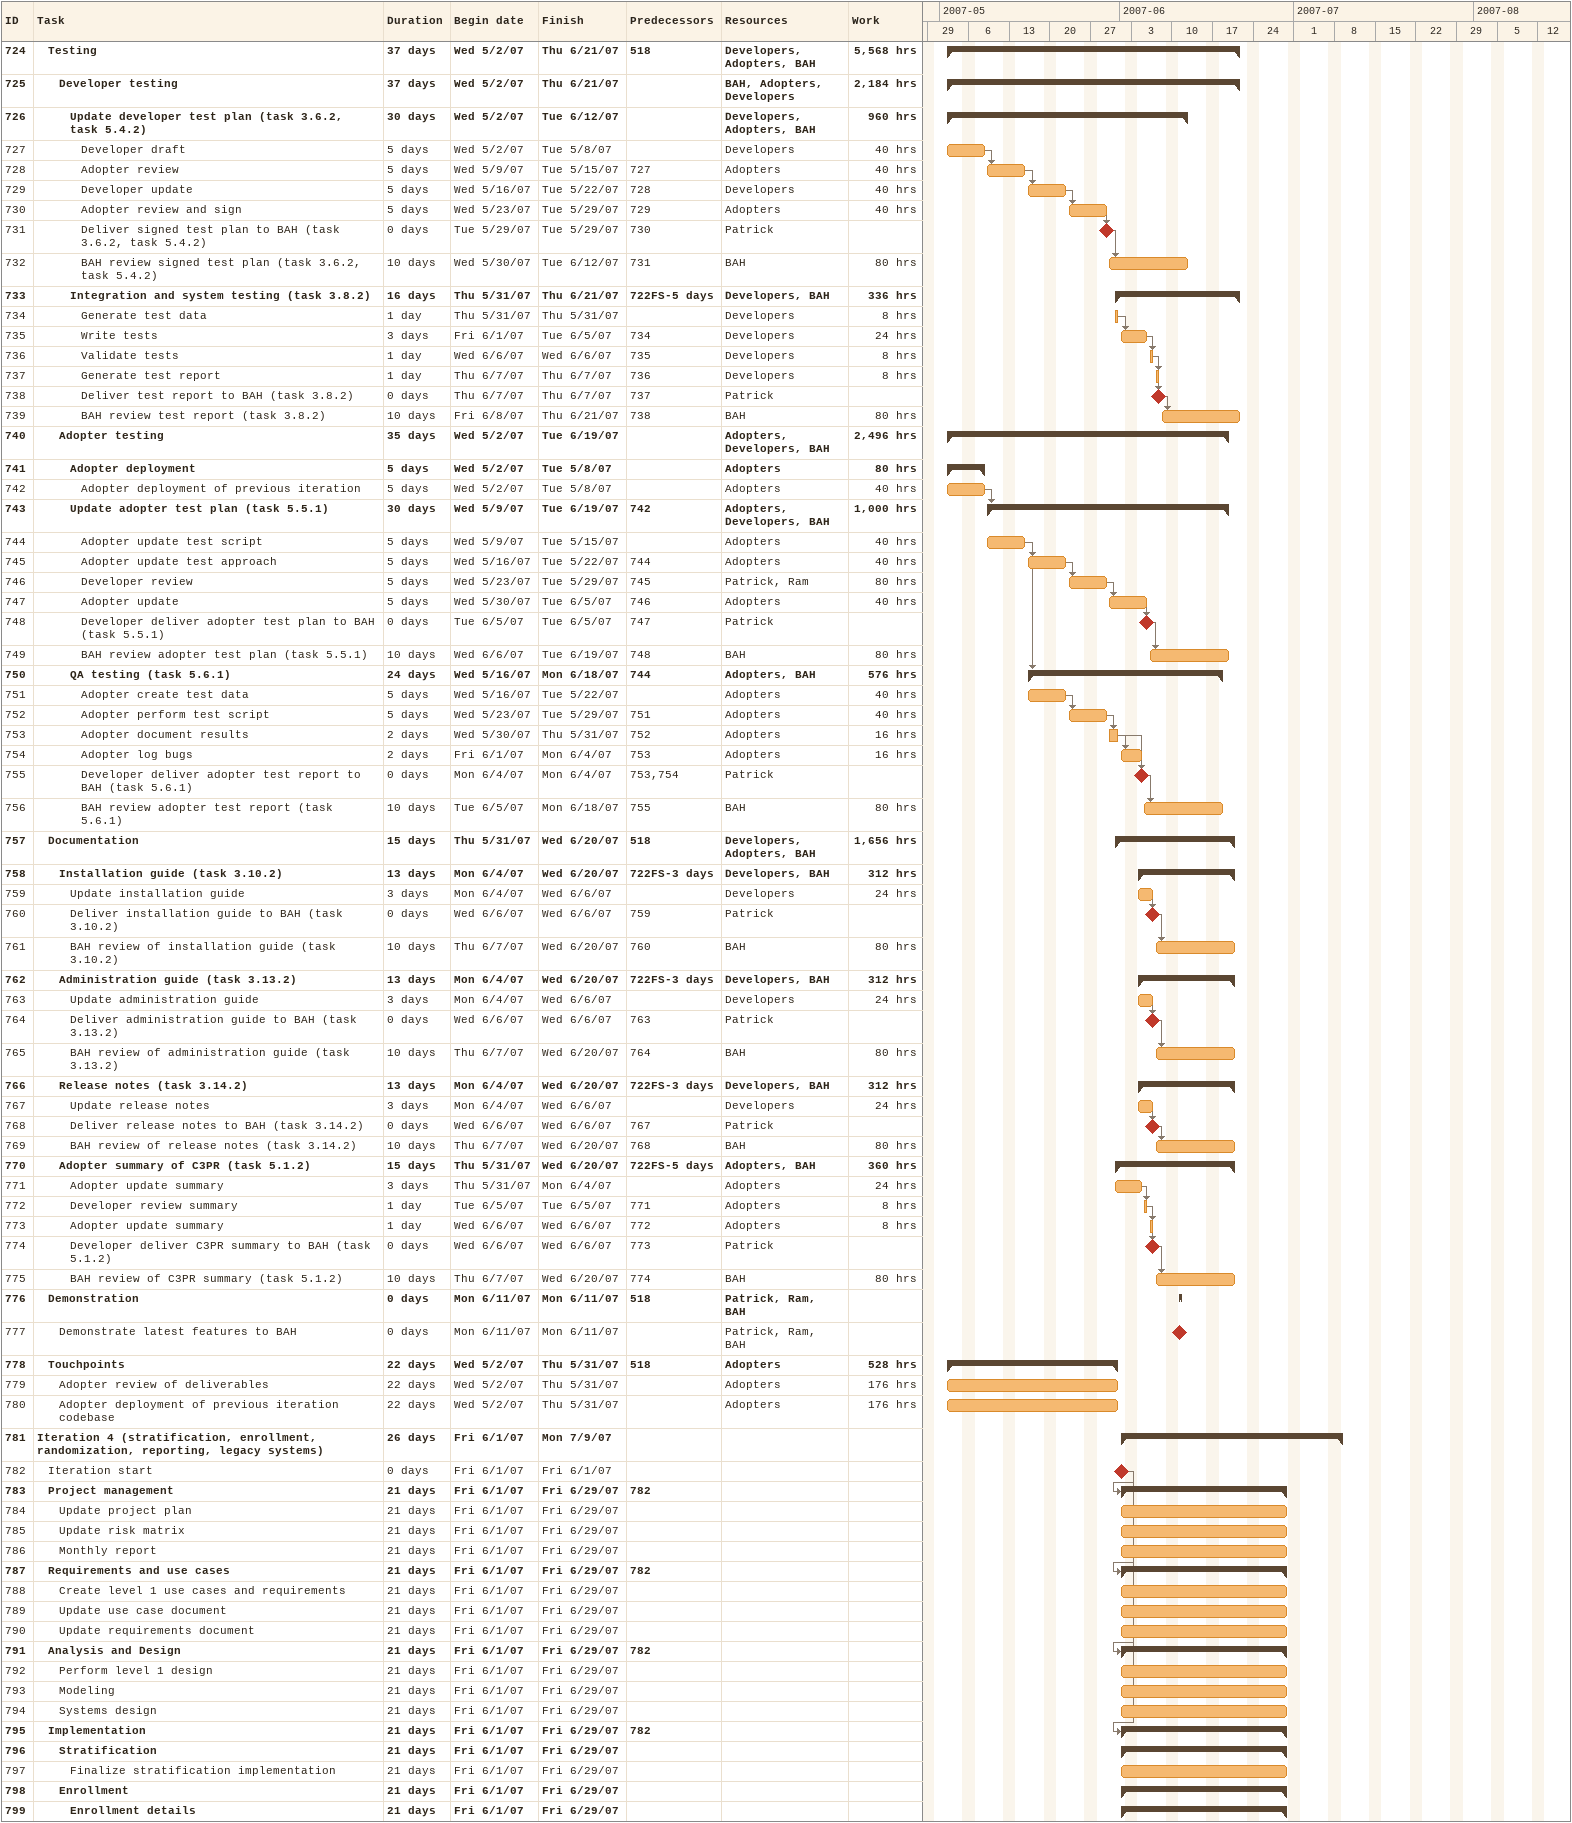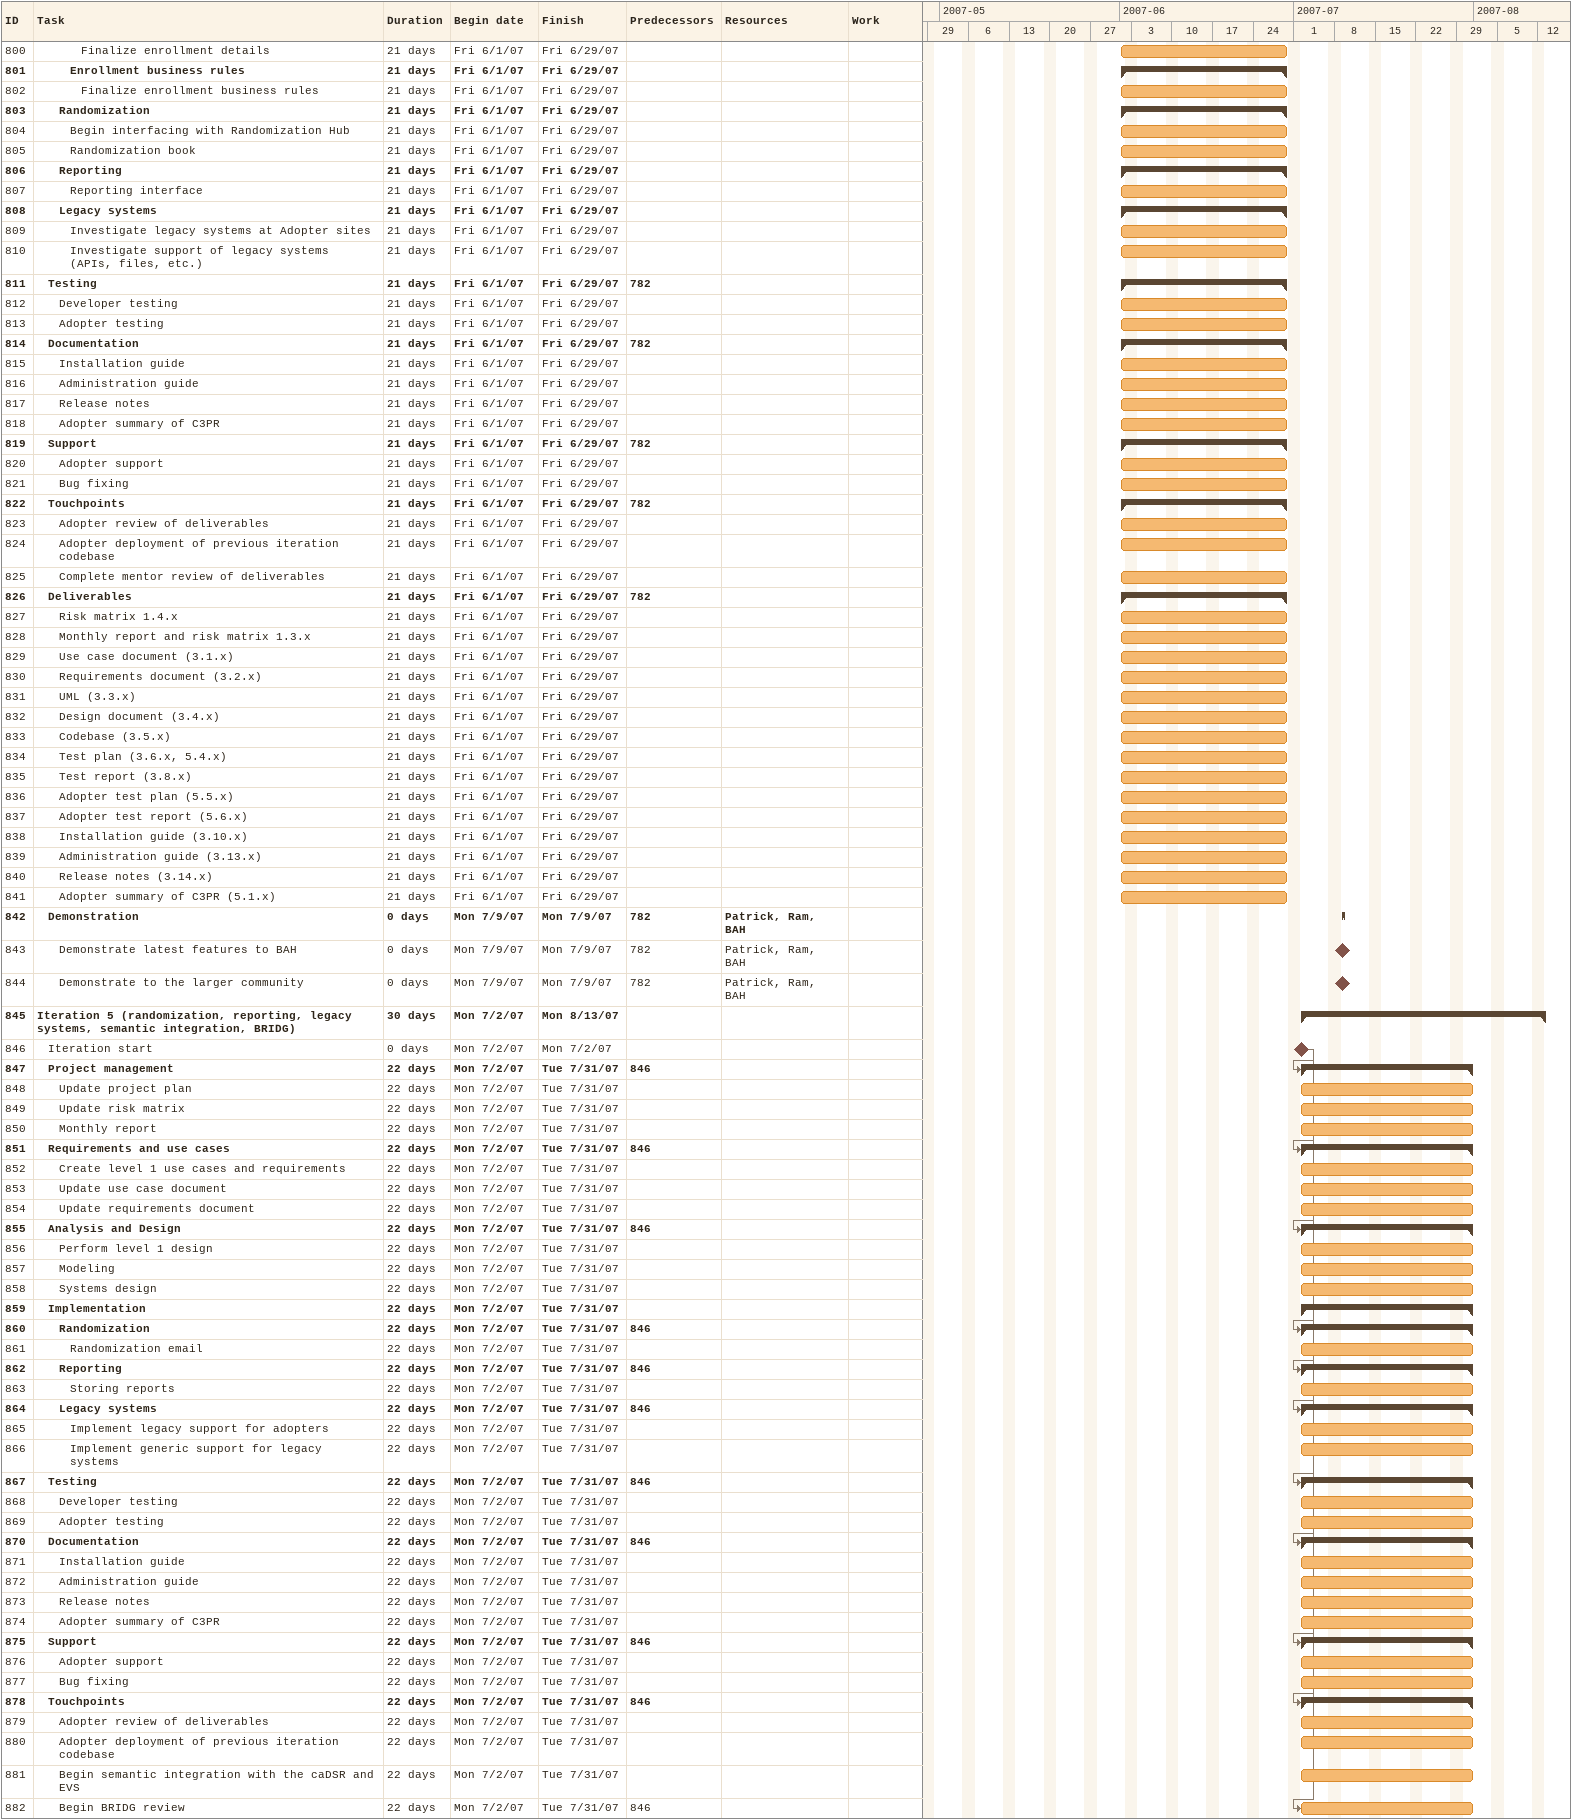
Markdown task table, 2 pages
| ID | Level | Task | Duration | Start | Finish | Predecessors | Resources | Work (h) |
|---|---|---|---|---|---|---|---|---|
| 724 | 2 | **Testing** | 37d | 2007-05-02 | 2007-06-21 | 518 | Developers, Adopters, BAH | 5568 |
| 725 | 3 | **Developer testing** | 37d | 2007-05-02 | 2007-06-21 |  | BAH, Adopters, Developers | 2184 |
| 726 | 4 | **Update developer test plan (task 3.6.2, task 5.4.2)** | 30d | 2007-05-02 | 2007-06-12 |  | Developers, Adopters, BAH | 960 |
| 727 | 5 | Developer draft | 5d | 2007-05-02 | 2007-05-08 |  | Developers | 40 |
| 728 | 5 | Adopter review | 5d | 2007-05-09 | 2007-05-15 | 727 | Adopters | 40 |
| 729 | 5 | Developer update | 5d | 2007-05-16 | 2007-05-22 | 728 | Developers | 40 |
| 730 | 5 | Adopter review and sign | 5d | 2007-05-23 | 2007-05-29 | 729 | Adopters | 40 |
| 731 | 5 | Deliver signed test plan to BAH (task 3.6.2, task 5.4.2) | 0d | 2007-05-29 | 2007-05-29 | 730 | Patrick |  |
| 732 | 5 | BAH review signed test plan (task 3.6.2, task 5.4.2) | 10d | 2007-05-30 | 2007-06-12 | 731 | BAH | 80 |
| 733 | 4 | **Integration and system testing (task 3.8.2)** | 16d | 2007-05-31 | 2007-06-21 | 722FS-5d | Developers, BAH | 336 |
| 734 | 5 | Generate test data | 1d | 2007-05-31 | 2007-05-31 |  | Developers | 8 |
| 735 | 5 | Write tests | 3d | 2007-06-01 | 2007-06-05 | 734 | Developers | 24 |
| 736 | 5 | Validate tests | 1d | 2007-06-06 | 2007-06-06 | 735 | Developers | 8 |
| 737 | 5 | Generate test report | 1d | 2007-06-07 | 2007-06-07 | 736 | Developers | 8 |
| 738 | 5 | Deliver test report to BAH (task 3.8.2) | 0d | 2007-06-07 | 2007-06-07 | 737 | Patrick |  |
| 739 | 5 | BAH review test report (task 3.8.2) | 10d | 2007-06-08 | 2007-06-21 | 738 | BAH | 80 |
| 740 | 3 | **Adopter testing** | 35d | 2007-05-02 | 2007-06-19 |  | Adopters, Developers, BAH | 2496 |
| 741 | 4 | **Adopter deployment** | 5d | 2007-05-02 | 2007-05-08 |  | Adopters | 80 |
| 742 | 5 | Adopter deployment of previous iteration | 5d | 2007-05-02 | 2007-05-08 |  | Adopters | 40 |
| 743 | 4 | **Update adopter test plan (task 5.5.1)** | 30d | 2007-05-09 | 2007-06-19 | 742 | Adopters, Developers, BAH | 1000 |
| 744 | 5 | Adopter update test script | 5d | 2007-05-09 | 2007-05-15 |  | Adopters | 40 |
| 745 | 5 | Adopter update test approach | 5d | 2007-05-16 | 2007-05-22 | 744 | Adopters | 40 |
| 746 | 5 | Developer review | 5d | 2007-05-23 | 2007-05-29 | 745 | Patrick, Ram | 80 |
| 747 | 5 | Adopter update | 5d | 2007-05-30 | 2007-06-05 | 746 | Adopters | 40 |
| 748 | 5 | Developer deliver adopter test plan to BAH (task 5.5.1) | 0d | 2007-06-05 | 2007-06-05 | 747 | Patrick |  |
| 749 | 5 | BAH review adopter test plan (task 5.5.1) | 10d | 2007-06-06 | 2007-06-19 | 748 | BAH | 80 |
| 750 | 4 | **QA testing (task 5.6.1)** | 24d | 2007-05-16 | 2007-06-18 | 744 | Adopters, BAH | 576 |
| 751 | 5 | Adopter create test data | 5d | 2007-05-16 | 2007-05-22 |  | Adopters | 40 |
| 752 | 5 | Adopter perform test script | 5d | 2007-05-23 | 2007-05-29 | 751 | Adopters | 40 |
| 753 | 5 | Adopter document results | 2d | 2007-05-30 | 2007-05-31 | 752 | Adopters | 16 |
| 754 | 5 | Adopter log bugs | 2d | 2007-06-01 | 2007-06-04 | 753 | Adopters | 16 |
| 755 | 5 | Developer deliver adopter test report to BAH (task 5.6.1) | 0d | 2007-06-04 | 2007-06-04 | 753, 754 | Patrick |  |
| 756 | 5 | BAH review adopter test report (task 5.6.1) | 10d | 2007-06-05 | 2007-06-18 | 755 | BAH | 80 |
| 757 | 2 | **Documentation** | 15d | 2007-05-31 | 2007-06-20 | 518 | Developers, Adopters, BAH | 1656 |
| 758 | 3 | **Installation guide (task 3.10.2)** | 13d | 2007-06-04 | 2007-06-20 | 722FS-3d | Developers, BAH | 312 |
| 759 | 4 | Update installation guide | 3d | 2007-06-04 | 2007-06-06 |  | Developers | 24 |
| 760 | 4 | Deliver installation guide to BAH (task 3.10.2) | 0d | 2007-06-06 | 2007-06-06 | 759 | Patrick |  |
| 761 | 4 | BAH review of installation guide (task 3.10.2) | 10d | 2007-06-07 | 2007-06-20 | 760 | BAH | 80 |
| 762 | 3 | **Administration guide (task 3.13.2)** | 13d | 2007-06-04 | 2007-06-20 | 722FS-3d | Developers, BAH | 312 |
| 763 | 4 | Update administration guide | 3d | 2007-06-04 | 2007-06-06 |  | Developers | 24 |
| 764 | 4 | Deliver administration guide to BAH (task 3.13.2) | 0d | 2007-06-06 | 2007-06-06 | 763 | Patrick |  |
| 765 | 4 | BAH review of administration guide (task 3.13.2) | 10d | 2007-06-07 | 2007-06-20 | 764 | BAH | 80 |
| 766 | 3 | **Release notes (task 3.14.2)** | 13d | 2007-06-04 | 2007-06-20 | 722FS-3d | Developers, BAH | 312 |
| 767 | 4 | Update release notes | 3d | 2007-06-04 | 2007-06-06 |  | Developers | 24 |
| 768 | 4 | Deliver release notes to BAH (task 3.14.2) | 0d | 2007-06-06 | 2007-06-06 | 767 | Patrick |  |
| 769 | 4 | BAH review of release notes (task 3.14.2) | 10d | 2007-06-07 | 2007-06-20 | 768 | BAH | 80 |
| 770 | 3 | **Adopter summary of C3PR (task 5.1.2)** | 15d | 2007-05-31 | 2007-06-20 | 722FS-5d | Adopters, BAH | 360 |
| 771 | 4 | Adopter update summary | 3d | 2007-05-31 | 2007-06-04 |  | Adopters | 24 |
| 772 | 4 | Developer review summary | 1d | 2007-06-05 | 2007-06-05 | 771 | Adopters | 8 |
| 773 | 4 | Adopter update summary | 1d | 2007-06-06 | 2007-06-06 | 772 | Adopters | 8 |
| 774 | 4 | Developer deliver C3PR summary to BAH (task 5.1.2) | 0d | 2007-06-06 | 2007-06-06 | 773 | Patrick |  |
| 775 | 4 | BAH review of C3PR summary (task 5.1.2) | 10d | 2007-06-07 | 2007-06-20 | 774 | BAH | 80 |
| 776 | 2 | **Demonstration** | 0d | 2007-06-11 | 2007-06-11 | 518 | Patrick, Ram, BAH |  |
| 777 | 3 | Demonstrate latest features to BAH | 0d | 2007-06-11 | 2007-06-11 |  | Patrick, Ram, BAH |  |
| 778 | 2 | **Touchpoints** | 22d | 2007-05-02 | 2007-05-31 | 518 | Adopters | 528 |
| 779 | 3 | Adopter review of deliverables | 22d | 2007-05-02 | 2007-05-31 |  | Adopters | 176 |
| 780 | 3 | Adopter deployment of previous iteration codebase | 22d | 2007-05-02 | 2007-05-31 |  | Adopters | 176 |
| 781 | 1 | **Iteration 4 (stratification, enrollment, randomization, reporting, legacy systems)** | 26d | 2007-06-01 | 2007-07-09 |  |  |  |
| 782 | 2 | Iteration start | 0d | 2007-06-01 | 2007-06-01 |  |  |  |
| 783 | 2 | **Project management** | 21d | 2007-06-01 | 2007-06-29 | 782 |  |  |
| 784 | 3 | Update project plan | 21d | 2007-06-01 | 2007-06-29 |  |  |  |
| 785 | 3 | Update risk matrix | 21d | 2007-06-01 | 2007-06-29 |  |  |  |
| 786 | 3 | Monthly report | 21d | 2007-06-01 | 2007-06-29 |  |  |  |
| 787 | 2 | **Requirements and use cases** | 21d | 2007-06-01 | 2007-06-29 | 782 |  |  |
| 788 | 3 | Create level 1 use cases and requirements | 21d | 2007-06-01 | 2007-06-29 |  |  |  |
| 789 | 3 | Update use case document | 21d | 2007-06-01 | 2007-06-29 |  |  |  |
| 790 | 3 | Update requirements document | 21d | 2007-06-01 | 2007-06-29 |  |  |  |
| 791 | 2 | **Analysis and Design** | 21d | 2007-06-01 | 2007-06-29 | 782 |  |  |
| 792 | 3 | Perform level 1 design | 21d | 2007-06-01 | 2007-06-29 |  |  |  |
| 793 | 3 | Modeling | 21d | 2007-06-01 | 2007-06-29 |  |  |  |
| 794 | 3 | Systems design | 21d | 2007-06-01 | 2007-06-29 |  |  |  |
| 795 | 2 | **Implementation** | 21d | 2007-06-01 | 2007-06-29 | 782 |  |  |
| 796 | 3 | **Stratification** | 21d | 2007-06-01 | 2007-06-29 |  |  |  |
| 797 | 4 | Finalize stratification implementation | 21d | 2007-06-01 | 2007-06-29 |  |  |  |
| 798 | 3 | **Enrollment** | 21d | 2007-06-01 | 2007-06-29 |  |  |  |
| 799 | 4 | **Enrollment details** | 21d | 2007-06-01 | 2007-06-29 |  |  |  |
| 800 | 5 | Finalize enrollment details | 21d | 2007-06-01 | 2007-06-29 |  |  |  |
| 801 | 4 | **Enrollment business rules** | 21d | 2007-06-01 | 2007-06-29 |  |  |  |
| 802 | 5 | Finalize enrollment business rules | 21d | 2007-06-01 | 2007-06-29 |  |  |  |
| 803 | 3 | **Randomization** | 21d | 2007-06-01 | 2007-06-29 |  |  |  |
| 804 | 4 | Begin interfacing with Randomization Hub | 21d | 2007-06-01 | 2007-06-29 |  |  |  |
| 805 | 4 | Randomization book | 21d | 2007-06-01 | 2007-06-29 |  |  |  |
| 806 | 3 | **Reporting** | 21d | 2007-06-01 | 2007-06-29 |  |  |  |
| 807 | 4 | Reporting interface | 21d | 2007-06-01 | 2007-06-29 |  |  |  |
| 808 | 3 | **Legacy systems** | 21d | 2007-06-01 | 2007-06-29 |  |  |  |
| 809 | 4 | Investigate legacy systems at Adopter sites | 21d | 2007-06-01 | 2007-06-29 |  |  |  |
| 810 | 4 | Investigate support of legacy systems (APIs, files, etc.) | 21d | 2007-06-01 | 2007-06-29 |  |  |  |
| 811 | 2 | **Testing** | 21d | 2007-06-01 | 2007-06-29 | 782 |  |  |
| 812 | 3 | Developer testing | 21d | 2007-06-01 | 2007-06-29 |  |  |  |
| 813 | 3 | Adopter testing | 21d | 2007-06-01 | 2007-06-29 |  |  |  |
| 814 | 2 | **Documentation** | 21d | 2007-06-01 | 2007-06-29 | 782 |  |  |
| 815 | 3 | Installation guide | 21d | 2007-06-01 | 2007-06-29 |  |  |  |
| 816 | 3 | Administration guide | 21d | 2007-06-01 | 2007-06-29 |  |  |  |
| 817 | 3 | Release notes | 21d | 2007-06-01 | 2007-06-29 |  |  |  |
| 818 | 3 | Adopter summary of C3PR | 21d | 2007-06-01 | 2007-06-29 |  |  |  |
| 819 | 2 | **Support** | 21d | 2007-06-01 | 2007-06-29 | 782 |  |  |
| 820 | 3 | Adopter support | 21d | 2007-06-01 | 2007-06-29 |  |  |  |
| 821 | 3 | Bug fixing | 21d | 2007-06-01 | 2007-06-29 |  |  |  |
| 822 | 2 | **Touchpoints** | 21d | 2007-06-01 | 2007-06-29 | 782 |  |  |
| 823 | 3 | Adopter review of deliverables | 21d | 2007-06-01 | 2007-06-29 |  |  |  |
| 824 | 3 | Adopter deployment of previous iteration codebase | 21d | 2007-06-01 | 2007-06-29 |  |  |  |
| 825 | 3 | Complete mentor review of deliverables | 21d | 2007-06-01 | 2007-06-29 |  |  |  |
| 826 | 2 | **Deliverables** | 21d | 2007-06-01 | 2007-06-29 | 782 |  |  |
| 827 | 3 | Risk matrix 1.4.x | 21d | 2007-06-01 | 2007-06-29 |  |  |  |
| 828 | 3 | Monthly report and risk matrix 1.3.x | 21d | 2007-06-01 | 2007-06-29 |  |  |  |
| 829 | 3 | Use case document (3.1.x) | 21d | 2007-06-01 | 2007-06-29 |  |  |  |
| 830 | 3 | Requirements document (3.2.x) | 21d | 2007-06-01 | 2007-06-29 |  |  |  |
| 831 | 3 | UML (3.3.x) | 21d | 2007-06-01 | 2007-06-29 |  |  |  |
| 832 | 3 | Design document (3.4.x) | 21d | 2007-06-01 | 2007-06-29 |  |  |  |
| 833 | 3 | Codebase (3.5.x) | 21d | 2007-06-01 | 2007-06-29 |  |  |  |
| 834 | 3 | Test plan (3.6.x, 5.4.x) | 21d | 2007-06-01 | 2007-06-29 |  |  |  |
| 835 | 3 | Test report (3.8.x) | 21d | 2007-06-01 | 2007-06-29 |  |  |  |
| 836 | 3 | Adopter test plan (5.5.x) | 21d | 2007-06-01 | 2007-06-29 |  |  |  |
| 837 | 3 | Adopter test report (5.6.x) | 21d | 2007-06-01 | 2007-06-29 |  |  |  |
| 838 | 3 | Installation guide (3.10.x) | 21d | 2007-06-01 | 2007-06-29 |  |  |  |
| 839 | 3 | Administration guide (3.13.x) | 21d | 2007-06-01 | 2007-06-29 |  |  |  |
| 840 | 3 | Release notes (3.14.x) | 21d | 2007-06-01 | 2007-06-29 |  |  |  |
| 841 | 3 | Adopter summary of C3PR (5.1.x) | 21d | 2007-06-01 | 2007-06-29 |  |  |  |
| 842 | 2 | **Demonstration** | 0d | 2007-07-09 | 2007-07-09 | 782 | Patrick, Ram, BAH |  |
| 843 | 3 | Demonstrate latest features to BAH | 0d | 2007-07-09 | 2007-07-09 | 782 | Patrick, Ram, BAH |  |
| 844 | 3 | Demonstrate to the larger community | 0d | 2007-07-09 | 2007-07-09 | 782 | Patrick, Ram, BAH |  |
| 845 | 1 | **Iteration 5 (randomization, reporting, legacy systems, semantic integration, BRIDG)** | 30d | 2007-07-02 | 2007-08-13 |  |  |  |
| 846 | 2 | Iteration start | 0d | 2007-07-02 | 2007-07-02 |  |  |  |
| 847 | 2 | **Project management** | 22d | 2007-07-02 | 2007-07-31 | 846 |  |  |
| 848 | 3 | Update project plan | 22d | 2007-07-02 | 2007-07-31 |  |  |  |
| 849 | 3 | Update risk matrix | 22d | 2007-07-02 | 2007-07-31 |  |  |  |
| 850 | 3 | Monthly report | 22d | 2007-07-02 | 2007-07-31 |  |  |  |
| 851 | 2 | **Requirements and use cases** | 22d | 2007-07-02 | 2007-07-31 | 846 |  |  |
| 852 | 3 | Create level 1 use cases and requirements | 22d | 2007-07-02 | 2007-07-31 |  |  |  |
| 853 | 3 | Update use case document | 22d | 2007-07-02 | 2007-07-31 |  |  |  |
| 854 | 3 | Update requirements document | 22d | 2007-07-02 | 2007-07-31 |  |  |  |
| 855 | 2 | **Analysis and Design** | 22d | 2007-07-02 | 2007-07-31 | 846 |  |  |
| 856 | 3 | Perform level 1 design | 22d | 2007-07-02 | 2007-07-31 |  |  |  |
| 857 | 3 | Modeling | 22d | 2007-07-02 | 2007-07-31 |  |  |  |
| 858 | 3 | Systems design | 22d | 2007-07-02 | 2007-07-31 |  |  |  |
| 859 | 2 | **Implementation** | 22d | 2007-07-02 | 2007-07-31 |  |  |  |
| 860 | 3 | **Randomization** | 22d | 2007-07-02 | 2007-07-31 | 846 |  |  |
| 861 | 4 | Randomization email | 22d | 2007-07-02 | 2007-07-31 |  |  |  |
| 862 | 3 | **Reporting** | 22d | 2007-07-02 | 2007-07-31 | 846 |  |  |
| 863 | 4 | Storing reports | 22d | 2007-07-02 | 2007-07-31 |  |  |  |
| 864 | 3 | **Legacy systems** | 22d | 2007-07-02 | 2007-07-31 | 846 |  |  |
| 865 | 4 | Implement legacy support for adopters | 22d | 2007-07-02 | 2007-07-31 |  |  |  |
| 866 | 4 | Implement generic support for legacy systems | 22d | 2007-07-02 | 2007-07-31 |  |  |  |
| 867 | 2 | **Testing** | 22d | 2007-07-02 | 2007-07-31 | 846 |  |  |
| 868 | 3 | Developer testing | 22d | 2007-07-02 | 2007-07-31 |  |  |  |
| 869 | 3 | Adopter testing | 22d | 2007-07-02 | 2007-07-31 |  |  |  |
| 870 | 2 | **Documentation** | 22d | 2007-07-02 | 2007-07-31 | 846 |  |  |
| 871 | 3 | Installation guide | 22d | 2007-07-02 | 2007-07-31 |  |  |  |
| 872 | 3 | Administration guide | 22d | 2007-07-02 | 2007-07-31 |  |  |  |
| 873 | 3 | Release notes | 22d | 2007-07-02 | 2007-07-31 |  |  |  |
| 874 | 3 | Adopter summary of C3PR | 22d | 2007-07-02 | 2007-07-31 |  |  |  |
| 875 | 2 | **Support** | 22d | 2007-07-02 | 2007-07-31 | 846 |  |  |
| 876 | 3 | Adopter support | 22d | 2007-07-02 | 2007-07-31 |  |  |  |
| 877 | 3 | Bug fixing | 22d | 2007-07-02 | 2007-07-31 |  |  |  |
| 878 | 2 | **Touchpoints** | 22d | 2007-07-02 | 2007-07-31 | 846 |  |  |
| 879 | 3 | Adopter review of deliverables | 22d | 2007-07-02 | 2007-07-31 |  |  |  |
| 880 | 3 | Adopter deployment of previous iteration codebase | 22d | 2007-07-02 | 2007-07-31 |  |  |  |
| 881 | 3 | Begin semantic integration with the caDSR and EVS | 22d | 2007-07-02 | 2007-07-31 |  |  |  |
| 882 | 3 | Begin BRIDG review | 22d | 2007-07-02 | 2007-07-31 | 846 |  |  |
